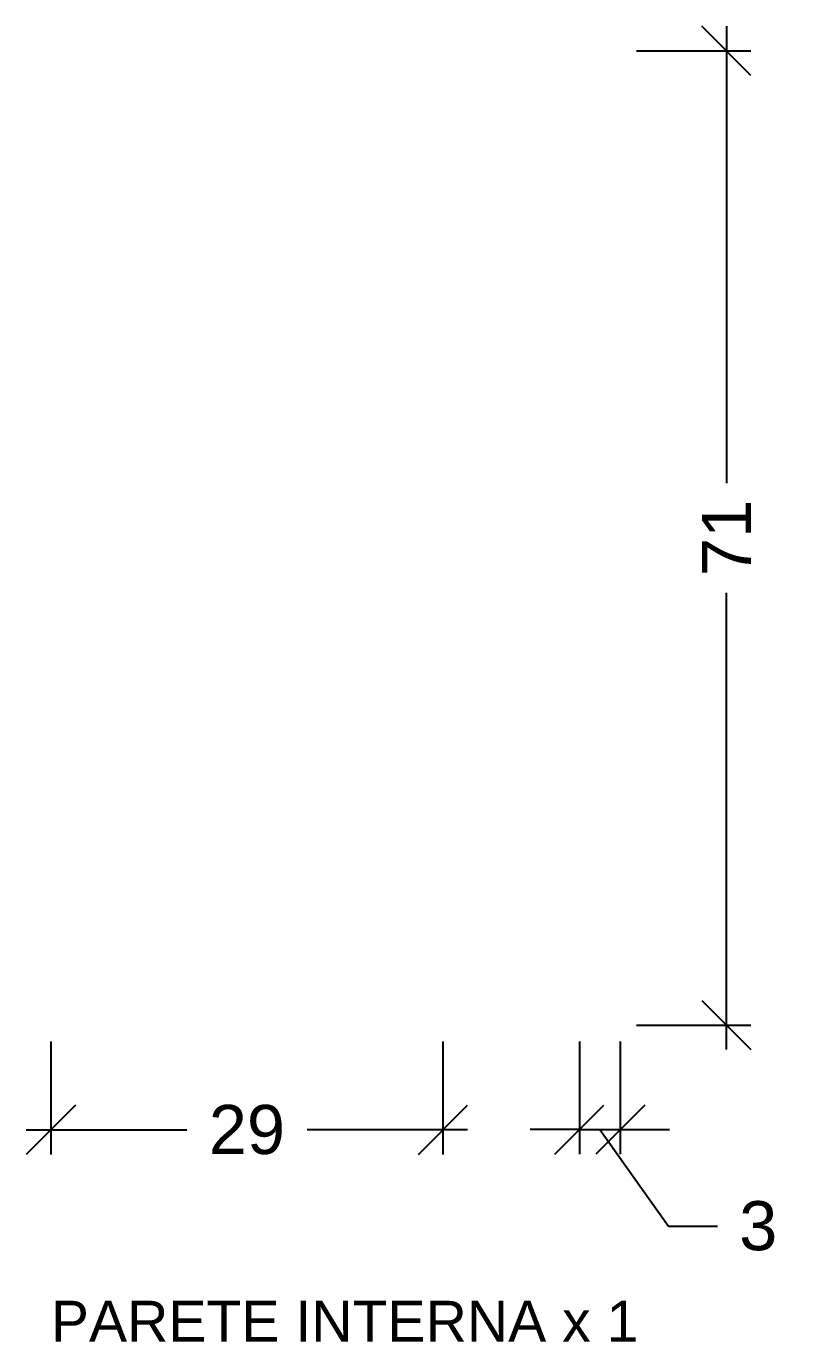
# Model space of a CAD drawing. Header units: millimetres. Extents: x 4413 to 32800, y 1732 to 26183.
# Drawn here: x 32743.7 to 32799.6, y 1731.6 to 1828 of the extents above; entities that cross this region are included whole.
import ezdxf

# ---------------------------------------------------------------- set-up
doc = ezdxf.new("R2010")
doc.units = ezdxf.units.MM
doc.styles.add('ARIAL', font='arial.ttf')
doc.styles.get("Standard").update_dxf_attribs({"font": 'arial.ttf'})
doc.dimstyles.new('TICK_36', dxfattribs={"dimtxt": 3.6, "dimasz": 3.6, "dimexe": 1.8, "dimexo": 1.2, "dimgap": 1.8, "dimtad": 0, "dimdec": 0, "dimzin": 0, "dimdsep": 46, "dimtxsty": 'ARIAL', "dimblk": 'OBLIQUE', "dimcen": 1.8, "dimdle": 1.8, "dimclrd": 11, "dimclre": 8, "dimclrt": 3, "dimadec": 0, "dimazin": 0, "dimtfac": 1, "dimtdec": 0, "dimtmove": 1, "dimatfit": 3, "dimldrblk": 'OBLIQUE', "dimfxl": 1, "dimtfill": 1, "dimtolj": 1, "dimtzin": 0, "dimarcsym": 0})

# ---------------------------------------------------------------- blocks, each defined once
blk = doc.blocks.new('_Oblique')
at = {"color": 0, "linetype": 'ByBlock', "lineweight": -2}
blk.add_line((-0.5, -0.5), (0.5, 0.5), dxfattribs=at)
blk = doc.blocks.new('*D26')
at = {"color": 11, "lineweight": -2, "transparency": 16777216}
for p, q in [((32795.081, 1827.96), (32795.081, 1794.476)), ((32795.081, 1752.96), (32795.081, 1786.444))]:
    blk.add_line(p, q, dxfattribs=at)
at = {"color": 8, "lineweight": -2, "transparency": 16777216}
for p, q in [((32788.498, 1826.16), (32796.881, 1826.16)), ((32788.498, 1754.76), (32796.881, 1754.76))]:
    blk.add_line(p, q, dxfattribs=at)
at = {"layer": 'Defpoints', "color": 0, "transparency": 16777216}
for p in [(32787.298, 1826.16), (32787.298, 1754.76), (32795.081, 1754.76)]:
    blk.add_point(p, dxfattribs=at)
at = {"color": 11, "lineweight": -2, "transparency": 16777216, "xscale": 3.6, "yscale": 3.6, "zscale": 3.6}
for p, rotation in [((32795.081, 1826.16), 90), ((32795.081, 1754.76), 270)]:
    blk.add_blockref('_Oblique', p, dxfattribs=dict(at, rotation=rotation))
at = {"color": 3, "transparency": 16777216, "insert": (32795.081, 1790.46), "char_height": 3.6, "attachment_point": 5, "rotation": 90, "style": 'ARIAL', "bg_fill": 3, "box_fill_scale": 1.1, "bg_fill_color": 256, "bg_fill_true_color": 13158600, "bg_fill_transparency": 0}
blk.add_mtext('\\A1;71', dxfattribs=at)
blk = doc.blocks.new('*D27')
at = {"color": 8, "lineweight": -2, "transparency": 16777216}
for p, q in [((32784.298, 1753.56), (32784.298, 1745.295)), ((32787.298, 1753.56), (32787.298, 1745.295))]:
    blk.add_line(p, q, dxfattribs=at)
at = {"color": 11, "lineweight": -2, "transparency": 16777216}
for p, q in [((32784.298, 1747.095), (32780.698, 1747.095)), ((32784.298, 1747.095), (32787.298, 1747.095)), ((32784.298, 1747.095), (32787.298, 1747.095)), ((32785.798, 1747.095), (32790.834, 1740.029)), ((32787.298, 1747.095), (32790.898, 1747.095)), ((32790.834, 1740.029), (32794.434, 1740.029))]:
    blk.add_line(p, q, dxfattribs=at)
at = {"layer": 'Defpoints', "color": 0, "transparency": 16777216}
for p in [(32784.298, 1754.76), (32787.298, 1754.76), (32787.298, 1747.095)]:
    blk.add_point(p, dxfattribs=at)
at = {"color": 11, "lineweight": -2, "transparency": 16777216, "xscale": 3.6, "yscale": 3.6, "zscale": 3.6}
blk.add_blockref('_Oblique', (32784.298, 1747.095), dxfattribs=at)
at = {"color": 11, "lineweight": -2, "transparency": 16777216, "xscale": 3.6, "yscale": 3.6, "zscale": 3.6, "rotation": 180}
blk.add_blockref('_Oblique', (32787.298, 1747.095), dxfattribs=at)
at = {"color": 3, "transparency": 16777216, "insert": (32797.413, 1740.029), "char_height": 3.6, "attachment_point": 5, "style": 'ARIAL', "bg_fill": 3, "box_fill_scale": 1.1, "bg_fill_color": 256, "bg_fill_true_color": 13158600, "bg_fill_transparency": 0}
blk.add_mtext('\\A1;3', dxfattribs=at)
blk = doc.blocks.new('*D28')
at = {"color": 8, "lineweight": -2, "transparency": 16777216}
for p, q in [((32745.548, 1753.56), (32745.548, 1745.28)), ((32774.298, 1753.56), (32774.298, 1745.28))]:
    blk.add_line(p, q, dxfattribs=at)
at = {"color": 11, "lineweight": -2, "transparency": 16777216}
for p, q in [((32743.748, 1747.08), (32755.51, 1747.08)), ((32776.098, 1747.08), (32764.336, 1747.08))]:
    blk.add_line(p, q, dxfattribs=at)
at = {"layer": 'Defpoints', "color": 0, "transparency": 16777216}
for p in [(32745.548, 1754.76), (32774.298, 1754.76), (32774.298, 1747.08)]:
    blk.add_point(p, dxfattribs=at)
at = {"color": 11, "lineweight": -2, "transparency": 16777216, "xscale": 3.6, "yscale": 3.6, "zscale": 3.6, "rotation": 180}
blk.add_blockref('_Oblique', (32745.548, 1747.08), dxfattribs=at)
at = {"color": 11, "lineweight": -2, "transparency": 16777216, "xscale": 3.6, "yscale": 3.6, "zscale": 3.6}
blk.add_blockref('_Oblique', (32774.298, 1747.08), dxfattribs=at)
at = {"color": 3, "transparency": 16777216, "insert": (32759.923, 1747.08), "char_height": 3.6, "attachment_point": 5, "style": 'ARIAL', "bg_fill": 3, "box_fill_scale": 1.1, "bg_fill_color": 256, "bg_fill_true_color": 13158600, "bg_fill_transparency": 0}
blk.add_mtext('\\A1;29', dxfattribs=at)

msp = doc.modelspace()

# ---------------------------------------------------------------- texts
at = {"color": 3, "insert": (32745.548, 1734.552), "char_height": 3, "attachment_point": 1}
msp.add_mtext_dynamic_manual_height_columns('PARETE INTERNA x 1', width=109.89277, gutter_width=12.5, heights=[0], dxfattribs=at)

# ---------------------------------------------------------------- dimensions: what is measured, and where the dimension line sits
at = {"color": 5}
dim = msp.add_linear_dim(base=(32795.081, 1754.76), p1=(32787.298, 1826.16), p2=(32787.298, 1754.76), angle=90, dimstyle='TICK_36', override={"dimlfac": -1}, dxfattribs=at)
dim.commit()
dim.dimension.update_dxf_attribs({"geometry": '*D26', "text_midpoint": (32795.081, 1790.46)})
dim = msp.add_linear_dim(base=(32774.298, 1747.08), p1=(32745.548, 1754.76), p2=(32774.298, 1754.76), dimstyle='TICK_36', override={"dimlfac": -1}, dxfattribs=at)
dim.commit()
dim.dimension.update_dxf_attribs({"geometry": '*D28', "text_midpoint": (32759.923, 1747.08)})

# ---------------------------------------------------------------- next in the draw order: dimensions: what is measured, and where the dimension line sits
dim = msp.add_linear_dim(base=(32787.298, 1747.095), p1=(32784.298, 1754.76), p2=(32787.298, 1754.76), dimstyle='TICK_36', override={"dimlfac": -1}, dxfattribs=at)
dim.commit()
dim.dimension.update_dxf_attribs({"geometry": '*D27', "text_midpoint": (32796.234, 1740.029), "dimtype": 160})

doc.saveas('drawing.dxf')
